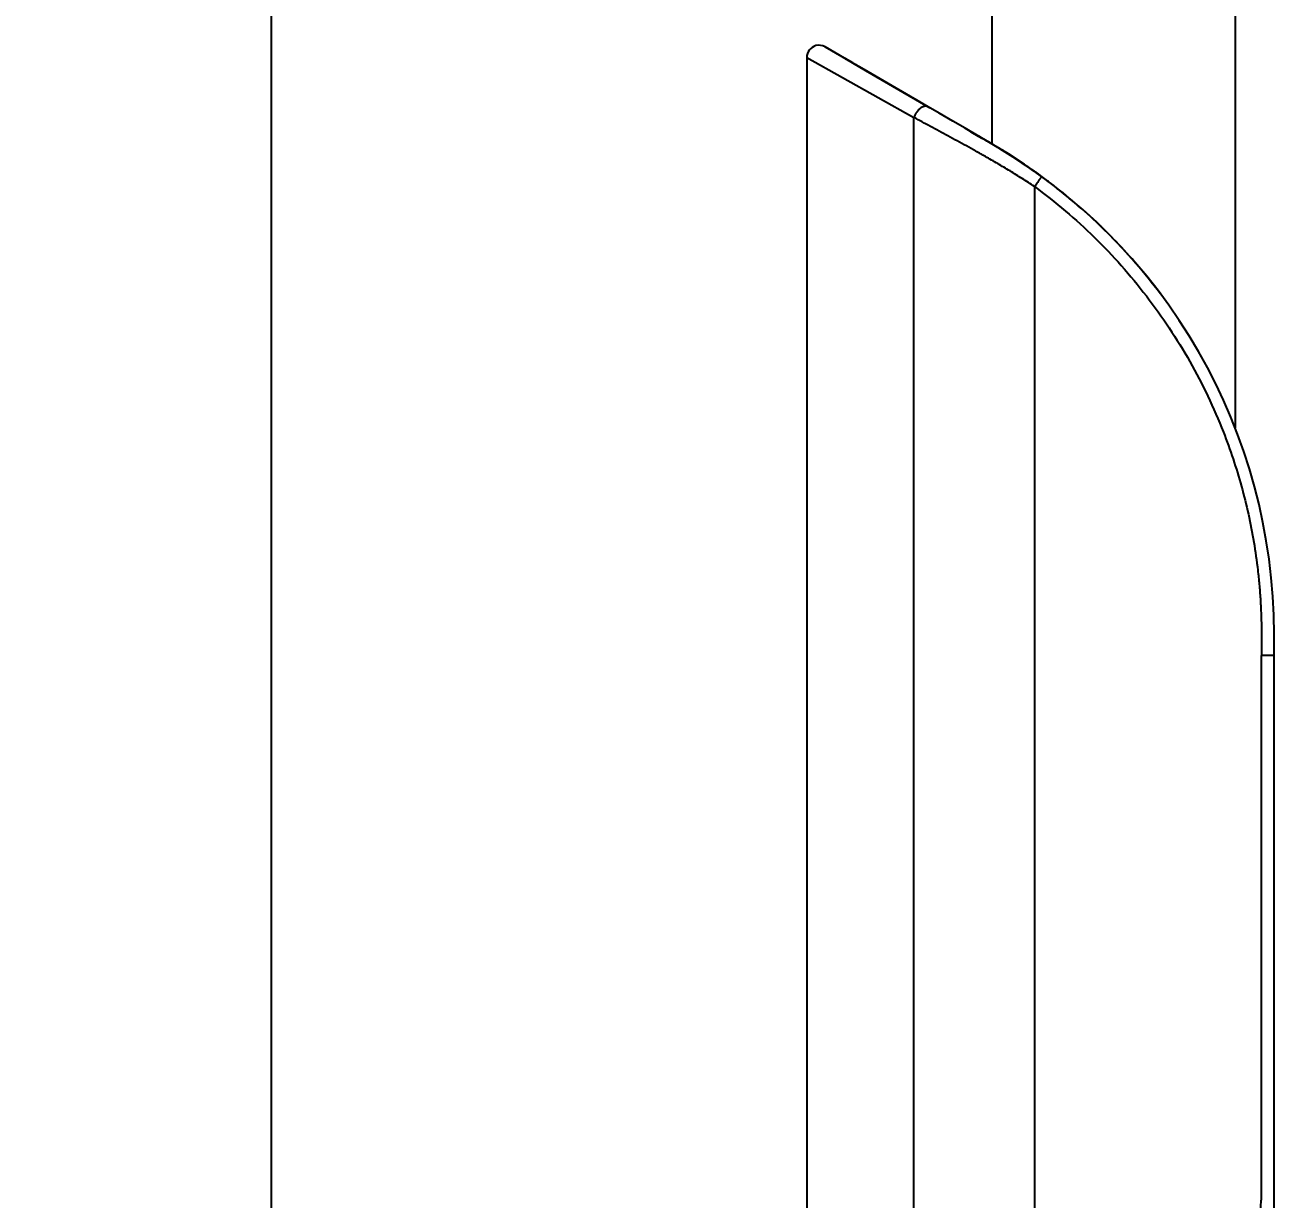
# Model space of a CAD drawing. Header units: millimetres. Extents: x 1236 to 1656, y -100 to 494.
# Drawn here: x 1529.57 to 1549.96, y 143.75 to 162.93 of the extents above; entities that cross this region are included whole.
import ezdxf

# ---------------------------------------------------------------- set-up
doc = ezdxf.new("R2010")
doc.units = ezdxf.units.MM
doc.header["$LTSCALE"] = 0.1
doc.layers.add('DIM', color=3, linetype='Continuous')
doc.styles.get("Standard").update_dxf_attribs({"font": 'arial.ttf'})
doc.dimstyles.new('ISO-25', dxfattribs={"dimtxt": 2.5, "dimasz": 2.5, "dimexe": 1.25, "dimexo": 0.625, "dimtad": 1, "dimlfac": 5, "dimtxsty": 'Standard', "dimcen": 2.5, "dimadec": 0, "dimazin": 0, "dimtfac": 1, "dimtmove": 0, "dimatfit": 3, "dimfxl": 0, "dimarcsym": 0})

# ---------------------------------------------------------------- blocks, each defined once
blk = doc.blocks.new('*D58')
at = {"layer": 'Defpoints', "color": 0}
for p in [(1533.592, 171.481), (1545.562, 171.481), (1542.362, 107.493)]:
    blk.add_point(p, dxfattribs=at)
at = {"layer": 'DIM', "color": 0, "lineweight": -2}
for p, q in [((1544.937, 171.481), (1532.342, 171.481)), ((1533.592, 109.993), (1533.592, 168.981)), ((1541.737, 107.493), (1532.342, 107.493))]:
    blk.add_line(p, q, dxfattribs=at)
at = {"layer": 'DIM', "color": 0}
for points in [[(1533.175, 168.981), (1534.009, 168.981), (1533.592, 171.481)], [(1533.175, 109.993), (1534.009, 109.993), (1533.592, 107.493)]]:
    blk.add_solid(points, dxfattribs=at)
at = {"layer": 'DIM', "color": 0, "insert": (1531.328, 139.487), "char_height": 2.5, "attachment_point": 5, "rotation": 90}
blk.add_mtext('(320)', dxfattribs=at)

msp = doc.modelspace()

# ---------------------------------------------------------------- linework, layer by layer
for p, q in [((1545.3624, 160.9813), (1545.3624, 163.2595)), ((1549.3276, 163.2941), (1549.3276, 156.3503)), ((1542.6348, 162.5689), (1542.9724, 162.3724)), ((1542.9508, 162.385), (1542.6348, 162.5689)), ((1542.334, 162.396), (1544.0837, 161.4166)), ((1542.334, 162.3958), (1542.334, 113.096)), ((1542.9633, 162.3777), (1542.9508, 162.385)), ((1542.9644, 162.3771), (1542.9633, 162.3777)), ((1542.9644, 162.3771), (1543.0237, 162.3425)), ((1542.9714, 162.373), (1542.9644, 162.3771)), ((1543.0842, 162.3073), (1542.9714, 162.373)), ((1542.9724, 162.3724), (1543.0065, 162.3525)), ((1543.0988, 162.2988), (1543.006, 162.3528)), ((1543.0065, 162.3525), (1543.1322, 162.2794)), ((1543.0237, 162.3425), (1543.1061, 162.2946)), ((1543.1061, 162.2946), (1543.0842, 162.3073)), ((1543.2713, 162.1984), (1543.0988, 162.2988)), ((1543.1061, 162.2946), (1543.2939, 162.1853)), ((1543.1322, 162.2794), (1543.1701, 162.2573)), ((1543.1701, 162.2573), (1544.3172, 161.5896)), ((1544.3172, 161.5896), (1543.1725, 162.2559)), ((1544.1939, 161.6614), (1543.2621, 162.2038)), ((1544.3172, 161.5896), (1543.2713, 162.1984)), ((1543.2939, 162.1853), (1544.2782, 161.6123)), ((1544.2782, 161.6123), (1544.3412, 161.5757)), ((1544.4934, 161.4871), (1544.3172, 161.5896)), ((1544.0838, 137.3582), (1544.0838, 161.4168)), ((1544.7193, 161.3555), (1544.4935, 161.487)), ((1544.9179, 161.2401), (1544.7193, 161.3555)), ((1544.9171, 161.2408), (1545.0441, 161.1672)), ((1545.2048, 161.0727), (1544.9179, 161.2401)), ((1545.2788, 161.03), (1544.9734, 161.2077)), ((1544.9977, 161.1935), (1545.0147, 161.1837)), ((1545.0147, 161.1837), (1545.1347, 161.1143)), ((1545.1347, 161.1143), (1545.2047, 161.0738)), ((1545.3626, 160.9812), (1545.2815, 161.0283)), ((1545.3598, 160.9822), (1545.3626, 160.9812)), ((1546.0498, 160.287), (1546.0498, 139.4403)), ((1549.9625, 137.0471), (1549.9625, 152.9811)), ((1549.9625, 152.6302), (1549.759, 152.6302))]:
    msp.add_line(p, q)
msp.add_lwpolyline([(1542.6347, 162.569), (1542.5978, 162.5856), (1542.5587, 162.5946), (1542.5204, 162.5957), (1542.4841, 162.5898), (1542.4503, 162.5778), (1542.4203, 162.5607), (1542.3942, 162.5392), (1542.3728, 162.5145), (1542.3563, 162.4879), (1542.3445, 162.4599), (1542.3372, 162.4316), (1542.3341, 162.402), (1542.334, 162.396)])
for centre, radius, start, end in [((1523.1946, 123.5524), 43.5002, 59.71188, 59.84887), ((1529.931, 135.0929), 30.1376, 59.54944, 59.70497), ((1532.5492, 139.3027), 25.1822, 59.63527, 59.83067), ((1536.1906, 145.7369), 17.7888, 58.50496, 59.55357), ((1536.2647, 145.6482), 17.8289, 59.32077, 59.6294), ((1539.0253, 150.2991), 12.4204, 58.37379, 59.32621), ((1540.7058, 152.9811), 9.2567, 0, 59.7978), ((1540.4158, 152.5676), 9.7597, 54.41456, 58.34134), ((1540.7444, 153.023), 9.1981, 54.09906, 54.42813), ((1540.7458, 153.0249), 9.1957, 53.83818, 54.09905), ((1540.7476, 153.0274), 9.1927, 52.73254, 53.8382), ((1540.7421, 153.0204), 9.2015, 46.29024, 52.73173), ((1540.7392, 153.0177), 9.2055, 45.95831, 46.28863), ((1540.7656, 153.0403), 9.1708, 40.79659, 41.00661), ((1540.6569, 152.9494), 9.3125, 36.90904, 40.78318)]:
    msp.add_arc(centre, radius, start, end)
for points, knots in [([(1544.3172, 161.5896), (1544.3096, 161.594), (1544.2912, 161.6006), (1544.2657, 161.6005), (1544.2435, 161.5955), (1544.2253, 161.5887), (1544.2067, 161.579), (1544.1814, 161.5621), (1544.1519, 161.5352), (1544.1222, 161.4975), (1544.0993, 161.4576), (1544.0881, 161.43), (1544.0837, 161.4166)], [0, 0, 0, 0, 0.0817255, 0.1771452, 0.232093, 0.2921382, 0.3571072, 0.4263845, 0.5739621, 0.7251629, 0.8694047, 1, 1, 1, 1]), ([(1545.2494, 160.7784), (1545.1975, 160.8078), (1545.0941, 160.8655), (1544.8904, 160.9781), (1544.6434, 161.1133), (1544.3581, 161.2681), (1544.1731, 161.3682), (1544.0838, 161.4168)], [0, 0, 0, 0, 0.1346898, 0.2673507, 0.5251639, 0.7704938, 1, 1, 1, 1]), ([(1546.1714, 160.4484), (1546.0598, 160.53), (1545.8332, 160.6865), (1545.6006, 160.8336), (1545.4839, 160.9052)], [0, 0, 0, 0, 0.5025023, 1, 1, 1, 1]), ([(1546.0498, 160.287), (1545.9846, 160.3316), (1545.8529, 160.4186), (1545.6528, 160.5436), (1545.4516, 160.6633), (1545.3167, 160.7405), (1545.2494, 160.7784)], [0, 0, 0, 0, 0.2522971, 0.5037882, 0.7533748, 1, 1, 1, 1]), ([(1546.0498, 160.287), (1546.0571, 160.2971), (1546.072, 160.3174), (1546.0942, 160.3474), (1546.1124, 160.3719), (1546.1261, 160.3903), (1546.1353, 160.4025), (1546.1435, 160.4134), (1546.1507, 160.4228), (1546.1568, 160.4308), (1546.1619, 160.4373), (1546.1654, 160.4417), (1546.1677, 160.4445), (1546.169, 160.446), (1546.1701, 160.4473), (1546.1706, 160.4478), (1546.1714, 160.4486), (1546.1714, 160.4484)], [0, 0, 0, 0, 0.1844332, 0.373661, 0.5544676, 0.6375833, 0.7136383, 0.7812343, 0.8399892, 0.889776, 0.930468, 0.9619397, 0.9741795, 0.9840686, 0.9915937, 0.9967446, 1, 1, 1, 1]), ([(1547.6861, 159.0577), (1547.5738, 159.1869), (1547.3419, 159.439), (1546.9729, 159.7973), (1546.5833, 160.1354), (1546.3108, 160.3464), (1546.1714, 160.4484)], [0, 0, 0, 0, 0.2492599, 0.4984809, 0.7484899, 1, 1, 1, 1]), ([(1546.0498, 160.287), (1546.2229, 160.1604), (1546.5595, 159.8958), (1547.0339, 159.4648), (1547.4758, 159.0017), (1547.8844, 158.507), (1548.2581, 157.9839), (1548.5941, 157.4367), (1548.8893, 156.8683), (1549.0584, 156.477), (1549.1358, 156.2786)], [0, 0, 0, 0, 0.1255584, 0.2502894, 0.3747922, 0.4998677, 0.6254891, 0.7507634, 0.8753461, 1, 1, 1, 1]), ([(1549.1358, 156.2786), (1549.1923, 156.1338), (1549.2981, 155.8408), (1549.4341, 155.3938), (1549.547, 154.9407), (1549.6361, 154.4836), (1549.6905, 154.1003), (1549.7224, 153.7927), (1549.7403, 153.5614), (1549.752, 153.3293), (1549.7577, 153.0966), (1549.7593, 152.8635), (1549.759, 152.708), (1549.759, 152.6302)], [0, 0, 0, 0, 0.1251543, 0.250665, 0.3760979, 0.5009933, 0.6254779, 0.6876968, 0.749957, 0.8123054, 0.8747777, 0.9373608, 1, 1, 1, 1]), ([(1549.7558, 143.7534), (1549.7577, 143.7995), (1549.7591, 143.8687), (1549.7595, 143.9611), (1549.7594, 144.0304), (1549.7591, 144.0998), (1549.7589, 144.1923), (1549.7589, 144.3079), (1549.7591, 144.4466), (1549.7592, 144.5852), (1549.7592, 144.7239), (1549.7592, 144.9089), (1549.7591, 145.1401), (1549.759, 145.4175), (1549.7589, 145.6949), (1549.759, 145.9723), (1549.759, 146.2497), (1549.7591, 146.6196), (1549.7591, 147.082), (1549.7592, 147.6368), (1549.7592, 148.1916), (1549.7591, 148.7464), (1549.7591, 149.4862), (1549.759, 150.4109), (1549.759, 151.5205), (1549.7591, 152.2603), (1549.7591, 152.6302)], [0, 0, 0, 0, 0.0155867, 0.0233949, 0.0312083, 0.0390239, 0.046839, 0.0624653, 0.0780889, 0.0937127, 0.1093375, 0.1249631, 0.1562157, 0.1874683, 0.21872, 0.2499713, 0.2812221, 0.3124728, 0.3749745, 0.4374766, 0.4999792, 0.562482, 0.6249848, 0.74999, 0.8749948, 1, 1, 1, 1]), ([(1548.0105, 140.6008), (1548.078, 140.6397), (1548.2097, 140.7238), (1548.3957, 140.8662), (1548.57, 141.0228), (1548.7322, 141.1918), (1548.882, 141.3717), (1549.0195, 141.5611), (1549.1448, 141.7588), (1549.2584, 141.9634), (1549.3606, 142.1739), (1549.4521, 142.3892), (1549.5339, 142.6085), (1549.6046, 142.8316), (1549.6628, 143.0583), (1549.7069, 143.2881), (1549.738, 143.5201), (1549.751, 143.6756), (1549.7557, 143.7534)], [0, 0, 0, 0, 0.0624681, 0.1250271, 0.1875761, 0.2500847, 0.3125835, 0.375075, 0.4375703, 0.5000479, 0.5625177, 0.6250146, 0.6875321, 0.7500285, 0.8125, 0.8749922, 0.9375125, 1, 1, 1, 1])]:
    msp.add_open_spline(points, degree=3, knots=knots)

# ---------------------------------------------------------------- dimensions: what is measured, and where the dimension line sits
at = {"layer": 'DIM'}
dim = msp.add_linear_dim(base=(1533.5921, 171.4815), p1=(1542.3623, 107.493), p2=(1545.5624, 171.4815), angle=90, text='(320)', dimstyle='ISO-25', dxfattribs=at)
dim.commit()
dim.dimension.update_dxf_attribs({"geometry": '*D58', "text_midpoint": (1531.3283, 139.4872)})

doc.saveas('drawing.dxf')
